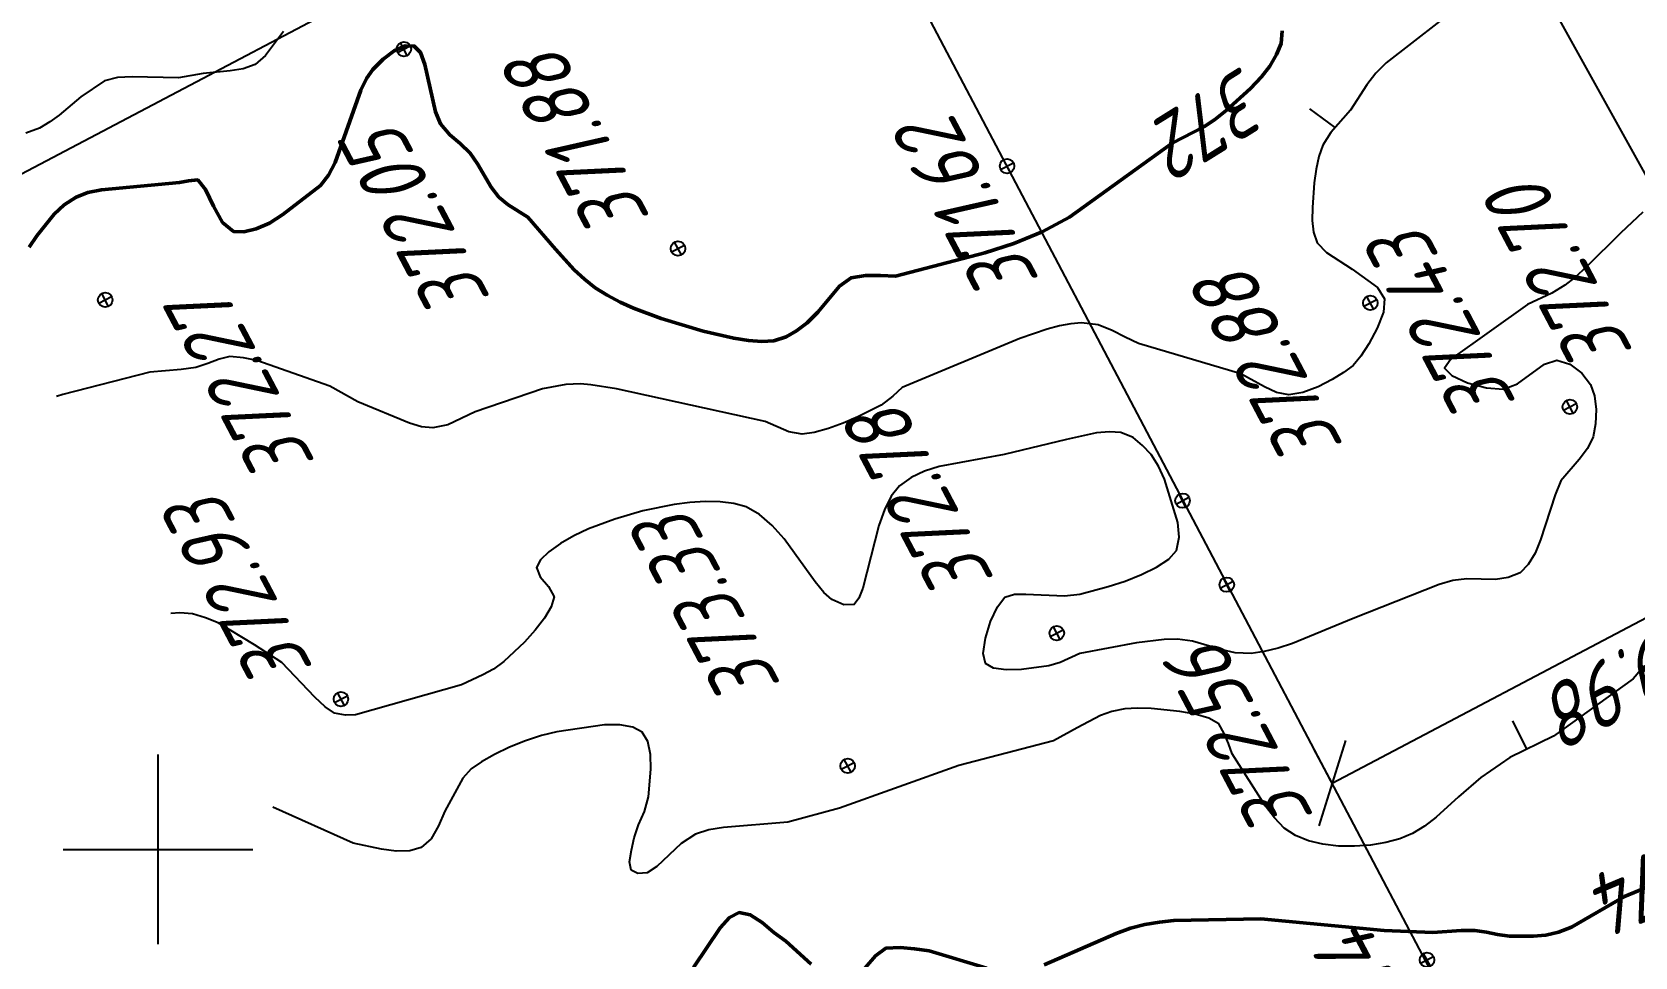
# Model space of a CAD drawing. Extents: x 1517348 to 1518464, y 2188576 to 2190606.
# Drawn here: x 1518192 to 1518293.5, y 2188793.2 to 2188851.7 of the extents above; entities that cross this region are included whole.
import ezdxf
from ezdxf.enums import TextEntityAlignment as Align

# ---------------------------------------------------------------- set-up
doc = ezdxf.new("R2010")
doc.units = 0
for name, color, linetype, lineweight in [('ИИ_ГЕОПУНКТ_025', 7, 'Continuous', 25), ('ИИ_ГЕОСЕТКА_025', 3, 'Continuous', 25), ('ИИ_ОТМЕТКА_025', 7, 'Continuous', 25), ('ИИ_РАЗМЕР_025', 7, 'Continuous', 25), ('ИИ_РЕЛЬЕФ_025', 34, 'Continuous', 25), ('ИИ_РЕЛЬЕФ_050', 34, 'Continuous', 50), ('ИИ_ТРАССА_ТРУБ_025', 7, 'Continuous', 25)]:
    doc.layers.add(name, color=color, linetype=linetype, lineweight=lineweight)
doc.styles.add('VNIPISIMPLEXCUR', font='simplex.shx', dxfattribs={"width": 0.8, "oblique": 15})
doc.dimstyles.new('ИИ-2000-м-dm$0', dxfattribs={"dimscale": 2, "dimtxt": 2.5, "dimasz": 2.5, "dimexe": 1.25, "dimexo": 0, "dimgap": 1, "dimtad": 1, "dimtoh": 1, "dimzin": 1, "dimdsep": 46, "dimtxsty": 'VNIPISIMPLEXCUR', "dimblk": 'OBLIQUE', "dimcen": 2.5, "dimaunit": 1, "dimadec": 4, "dimazin": 0, "dimtfac": 1, "dimtmove": 1, "dimatfit": 2, "dimfxl": 1, "dimarcsym": 0})
doc.dimstyles.new('ИИ-2000-м-dm$2', dxfattribs={"dimscale": 2, "dimtxt": 2.5, "dimasz": 2.5, "dimexe": 1.25, "dimexo": 0, "dimgap": 1, "dimtad": 2, "dimtoh": 1, "dimzin": 1, "dimdsep": 46, "dimtxsty": 'VNIPISIMPLEXCUR', "dimcen": 2.5, "dimaunit": 1, "dimazin": 0, "dimtfac": 1, "dimtmove": 1, "dimatfit": 2, "dimfxl": 1, "dimarcsym": 0})

# ---------------------------------------------------------------- blocks, each defined once
blk = doc.blocks.new('PICKET')
at = {"color": 0, "linetype": 'Continuous', "lineweight": 25}
for p, q in [((-0.23, 0), (0.23, 0)), ((0, 0.23), (0, -0.23))]:
    blk.add_line(p, q, dxfattribs=at)
blk.add_circle((0, 0), 0.23, dxfattribs=at)
at = {"color": 0, "linetype": 'Continuous', "style": 'VNIPISIMPLEXCUR', "oblique": 15, "width": 0.8}
blk.add_attdef('OTMETKA', (1.25, 0.3), '', height=2, dxfattribs=at)
at = {"color": 8, "linetype": 'Continuous', "style": 'VNIPISIMPLEXCUR', "oblique": 15, "width": 0.8, "flags": 1}
blk.add_attdef('NOMER', (1.25, -2.7), '', height=2, dxfattribs=at)
blk = doc.blocks.new('ИИ050052Р')
at = {"linetype": 'Continuous', "lineweight": 25}
h = blk.add_hatch(color=0, dxfattribs=at)
edge = h.paths.add_edge_path()
edge.add_arc((0, 0), 0.15, 0, 360)
at = {"color": 0, "linetype": 'Continuous', "lineweight": 25}
for radius in [0.75, 0.15]:
    blk.add_circle((0, 0), radius, dxfattribs=at)
at = {"color": 0, "linetype": 'Continuous', "style": 'VNIPISIMPLEXCUR', "oblique": 15, "width": 0.8}
for tag, p in [('CENTRE', (1.45, 0.7)), ('HEIGHT', (1.45, -2.7))]:
    blk.add_attdef(tag, p, '', height=2, dxfattribs=at)
for tag, p in [('NUMBER', (-2, -1)), ('STATIONING', (-2, -4.4)), ('ALPHA', (-2, -7.8))]:
    blk.add_attdef(tag, text='', height=2, dxfattribs=at).set_placement(p, align=Align.RIGHT)
at = {"color": 253, "linetype": 'Continuous', "style": 'VNIPISIMPLEXCUR', "oblique": 15, "width": 0.8, "flags": 1}
blk.add_attdef('NOTE', text='', height=1.6, dxfattribs=at).set_placement((-2, -10.8), align=Align.RIGHT)
blk = doc.blocks.new('ИИ053296')
at = {"color": 0, "linetype": 'Continuous', "lineweight": 25}
blk.add_lwpolyline([(0, 0), (1, 0)], dxfattribs=at)
blk = doc.blocks.new('*D23')
at = {"layer": 'Defpoints', "color": 0, "transparency": 16777216}
for p in [(1517433.62, 2190485.82), (1517814.44, 2189993.77), (1517710.22, 2189950.84), (1517583.52, 2189878.79), (1518412.38, 2188627.85)]:
    blk.add_point(p, dxfattribs=at)
at = {"layer": 'ИИ_РАЗМЕР_025', "color": 0, "lineweight": -2, "transparency": 16777216}
for p, q in [((1517701.87, 2189947.56), (1517694.82, 2189960.94)), ((1517709.2, 2189948.67), (1517701.87, 2189947.56))]:
    blk.add_line(p, q, dxfattribs=at)
blk.add_arc((1517718.1, 2189945.8), 9.35, 142.4771, 181.7709, dxfattribs=at)
at = {"layer": 'ИИ_РАЗМЕР_025', "color": 0, "transparency": 16777216}
for points in [[(1517710.25, 2189952), (1517711.11, 2189950.98), (1517713.74, 2189954.07)], [(1517709.4, 2189945.67), (1517708.1, 2189945.35), (1517709.73, 2189941.63)]]:
    blk.add_solid(points, dxfattribs=at)
at = {"layer": 'ИИ_РАЗМЕР_025', "color": 0, "transparency": 16777216, "insert": (1517695.12, 2189953.12), "char_height": 4, "attachment_point": 5, "rotation": 117.7798, "style": 'VNIPISIMPLEXCUR'}
blk.add_mtext("88°41'", dxfattribs=at)
blk = doc.blocks.new('_Oblique')
at = {"color": 0, "linetype": 'ByBlock', "lineweight": -2}
blk.add_line((-0.5, -0.5), (0.5, 0.5), dxfattribs=at)
blk = doc.blocks.new('*D26')
at = {"layer": 'Defpoints', "color": 0, "transparency": 16777216}
for p in [(1518309.67, 2188822.83), (1518309.67, 2188822.83), (1518274.3, 2188804.2)]:
    blk.add_point(p, dxfattribs=at)
at = {"layer": 'ИИ_РАЗМЕР_025', "color": 0, "lineweight": -2, "transparency": 16777216}
for p, q in [((1518309.67, 2188822.83), (1518308.5, 2188825.04)), ((1518274.3, 2188804.2), (1518309.67, 2188822.83)), ((1518274.3, 2188804.2), (1518273.13, 2188806.41))]:
    blk.add_line(p, q, dxfattribs=at)
at = {"layer": 'ИИ_РАЗМЕР_025', "color": 0, "lineweight": -2, "transparency": 16777216, "xscale": 4, "yscale": 4, "zscale": 4}
for p, rotation in [((1518309.67, 2188822.83), 27.77979618591773), ((1518274.3, 2188804.2), 207.7797961859177)]:
    blk.add_blockref('_Oblique', p, dxfattribs=dict(at, rotation=rotation))
at = {"layer": 'ИИ_РАЗМЕР_025', "color": 0, "transparency": 16777216, "insert": (1518293.38, 2188810.86), "char_height": 4, "attachment_point": 5, "rotation": 207.7798, "style": 'VNIPISIMPLEXCUR'}
blk.add_mtext('39.98', dxfattribs=at)
blk = doc.blocks.new('*D27')
at = {"layer": 'Defpoints', "color": 0, "transparency": 16777216}
for p in [(1517483.76, 2190304.73), (1518396.8, 2188657.42), (1518396.8, 2188657.42)]:
    blk.add_point(p, dxfattribs=at)
at = {"layer": 'ИИ_РАЗМЕР_025', "color": 0, "lineweight": -2, "transparency": 16777216}
for p, q in [((1517483.76, 2190304.73), (1517481.57, 2190303.52)), ((1517483.76, 2190304.73), (1518396.8, 2188657.42)), ((1518396.8, 2188657.42), (1518394.62, 2188656.2))]:
    blk.add_line(p, q, dxfattribs=at)
at = {"layer": 'ИИ_РАЗМЕР_025', "color": 0, "lineweight": -2, "transparency": 16777216, "xscale": 4, "yscale": 4, "zscale": 4}
for p, rotation in [((1517483.76, 2190304.73), 118.9980081626661), ((1518396.8, 2188657.42), 298.9980081626661)]:
    blk.add_blockref('_Oblique', p, dxfattribs=dict(at, rotation=rotation))
at = {"layer": 'ИИ_РАЗМЕР_025', "color": 0, "transparency": 16777216, "insert": (1517937.66, 2189479.62), "char_height": 4, "attachment_point": 5, "rotation": 118.998, "style": 'VNIPISIMPLEXCUR'}
blk.add_mtext('1883.43', dxfattribs=at)
blk = doc.blocks.new('ИИ05012')
at = {"color": 0, "linetype": 'Continuous', "lineweight": 25, "flags": 128}
for points in [[(0, 3), (0, -3)], [(-3, 0), (3, 0)]]:
    blk.add_lwpolyline(points, dxfattribs=at)

msp = doc.modelspace()

# ---------------------------------------------------------------- linework, layer by layer
at = {"layer": 'ИИ_ГЕОПУНКТ_025'}
msp.add_lwpolyline([(1518240.39, 2188868.56), (1518171.966, 2188832.515), (1518156.798, 2188861.308)], dxfattribs=at)
at = {"layer": 'ИИ_РЕЛЬЕФ_025'}
for points, elevation in [([(1518287.715, 2188857.566), (1518277.719, 2188849.771), (1518277.063, 2188849.121), (1518276.493, 2188848.374), (1518275.465, 2188846.772), (1518274.22, 2188845.374), (1518273.718, 2188844.563), (1518273.468, 2188843.848), (1518273.284, 2188843.034), (1518273.16, 2188842.184), (1518273.056, 2188840.617), (1518273.046, 2188839.798), (1518273.114, 2188839.051), (1518273.359, 2188838.38), (1518273.95, 2188837.761), (1518275.568, 2188836.713), (1518277.163, 2188835.546), (1518277.622, 2188834.843), (1518277.553, 2188833.986), (1518277.154, 2188832.973), (1518276.613, 2188831.988), (1518276.119, 2188831.217), (1518275.637, 2188830.63), (1518275.029, 2188830.179), (1518274.307, 2188829.74), (1518273.411, 2188829.274), (1518272.456, 2188828.906), (1518271.555, 2188828.763), (1518270.783, 2188828.915), (1518270.03, 2188829.267), (1518268.533, 2188830.094), (1518262.053, 2188832.02), (1518261.201, 2188832.409), (1518260.385, 2188832.842), (1518259.497, 2188833.189), (1518258.432, 2188833.321), (1518257.774, 2188833.266), (1518257.048, 2188833.128), (1518256.261, 2188832.919), (1518254.546, 2188832.327), (1518247.088, 2188829.239), (1518246.506, 2188828.677), (1518245.77, 2188828.117), (1518244.292, 2188827.369), (1518243.371, 2188826.974), (1518242.428, 2188826.628), (1518241.537, 2188826.381), (1518240.775, 2188826.28), (1518239.928, 2188826.42), (1518238.436, 2188827.073), (1518229.012, 2188829.152), (1518227.405, 2188829.401), (1518226.737, 2188829.453), (1518225.821, 2188829.415), (1518224.337, 2188829.153), (1518220.075, 2188827.699), (1518218.346, 2188826.869), (1518217.392, 2188826.673), (1518216.681, 2188826.75), (1518215.912, 2188826.969), (1518212.644, 2188828.316), (1518210.881, 2188829.313), (1518206.259, 2188830.929), (1518205.422, 2188831.112), (1518204.564, 2188831.194), (1518203.876, 2188831.027), (1518203.163, 2188830.74), (1518202.408, 2188830.498), (1518201.473, 2188830.358), (1518199.491, 2188830.195), (1518193.98, 2188828.794), (1518193.59, 2188828.665)], 372.5), ([(1518207.956, 2188851.765), (1518206.82, 2188850.234), (1518206.156, 2188849.673), (1518205.398, 2188849.391), (1518204.567, 2188849.264), (1518202.861, 2188849.104), (1518201.296, 2188848.832), (1518198.38, 2188848.893), (1518197.456, 2188848.835), (1518196.616, 2188848.64), (1518195.134, 2188847.624), (1518193.746, 2188846.456), (1518193.17, 2188846.043), (1518192.513, 2188845.643), (1518191.651, 2188845.324)], 371.5), ([(1518293.965, 2188840.314), (1518292.569, 2188839.013), (1518290.371, 2188836.836), (1518289.675, 2188836.21), (1518289.019, 2188835.695), (1518288.201, 2188835.2), (1518286.666, 2188834.487), (1518281.803, 2188831.028), (1518281.413, 2188830.451), (1518281.872, 2188829.981), (1518282.87, 2188829.531), (1518284.073, 2188829.209), (1518285.144, 2188829.124), (1518286.026, 2188829.457), (1518287.734, 2188830.706), (1518288.507, 2188830.953), (1518289.333, 2188830.695), (1518290.094, 2188830.128), (1518290.645, 2188829.414), (1518290.902, 2188828.691), (1518291.008, 2188827.828), (1518290.974, 2188826.931), (1518290.809, 2188826.105), (1518290.454, 2188825.365), (1518289.925, 2188824.672), (1518288.762, 2188823.314), (1518288.42, 2188822.432), (1518287.494, 2188819.585), (1518287.136, 2188818.737), (1518286.711, 2188818.023), (1518286.194, 2188817.493), (1518285.448, 2188817.205), (1518284.632, 2188817.073), (1518282.824, 2188817.115), (1518281.947, 2188817.012), (1518281.062, 2188816.757), (1518275.636, 2188814.609), (1518271.791, 2188813.035), (1518270.878, 2188812.74), (1518270.003, 2188812.524), (1518269.177, 2188812.407), (1518268.172, 2188812.444), (1518267.25, 2188812.654), (1518265.464, 2188813.184), (1518264.508, 2188813.305), (1518263.672, 2188813.284), (1518261.923, 2188813.063), (1518258.332, 2188812.403), (1518257.091, 2188811.829), (1518256.378, 2188811.624), (1518254.644, 2188811.394), (1518253.684, 2188811.362), (1518252.873, 2188811.463), (1518252.371, 2188811.755), (1518252.228, 2188812.405), (1518252.36, 2188813.362), (1518252.686, 2188814.414), (1518253.121, 2188815.35), (1518253.584, 2188815.957), (1518254.208, 2188816.15), (1518254.917, 2188816.151), (1518257.363, 2188816.04), (1518258.335, 2188816.152), (1518260.134, 2188816.632), (1518261.194, 2188816.981), (1518262.243, 2188817.392), (1518263.194, 2188817.857), (1518263.957, 2188818.369), (1518264.444, 2188818.919), (1518264.619, 2188819.753), (1518264.533, 2188820.685), (1518263.684, 2188823.418), (1518263.315, 2188824.255), (1518262.84, 2188824.98), (1518262.304, 2188825.554), (1518261.708, 2188826.065), (1518260.92, 2188826.378), (1518260.222, 2188826.434), (1518259.394, 2188826.356), (1518257.488, 2188825.944), (1518253.558, 2188824.994), (1518249.44, 2188824.229), (1518248.503, 2188823.937), (1518247.658, 2188823.542), (1518246.933, 2188823.015), (1518246.403, 2188822.352), (1518245.971, 2188821.491), (1518245.619, 2188820.497), (1518244.602, 2188816.539), (1518244.347, 2188815.888), (1518244.051, 2188815.506), (1518243.397, 2188815.478), (1518242.643, 2188815.812), (1518242.148, 2188816.252), (1518241.597, 2188816.936), (1518239.627, 2188819.646), (1518238.873, 2188820.503), (1518238.073, 2188821.2), (1518237.233, 2188821.67), (1518236.446, 2188821.887), (1518235.572, 2188821.997), (1518234.635, 2188822.014), (1518233.657, 2188821.951), (1518232.659, 2188821.822), (1518230.695, 2188821.417), (1518228.918, 2188820.905), (1518227.244, 2188820.276), (1518226.327, 2188819.836), (1518225.471, 2188819.348), (1518224.745, 2188818.836), (1518224.215, 2188818.325), (1518223.949, 2188817.839), (1518224.189, 2188817.243), (1518224.723, 2188816.634), (1518225.083, 2188815.98), (1518224.895, 2188815.358), (1518224.466, 2188814.637), (1518223.871, 2188813.873), (1518223.19, 2188813.122), (1518221.882, 2188811.881), (1518221.229, 2188811.41), (1518220.563, 2188811.052), (1518219.221, 2188810.404), (1518212.506, 2188808.506), (1518211.865, 2188808.486), (1518211.174, 2188808.621), (1518210.587, 2188809.018), (1518209.929, 2188809.63), (1518207.834, 2188811.833), (1518206.123, 2188812.942), (1518203.82, 2188814.331), (1518203.016, 2188814.657), (1518202.194, 2188814.913), (1518201.389, 2188814.962), (1518200.825, 2188814.931)], 373), ([(1518293.825, 2188811.37), (1518293.348, 2188810.793), (1518288.315, 2188807.163), (1518285.542, 2188805.808), (1518283.718, 2188804.551), (1518282.292, 2188803.322), (1518280.882, 2188802.045), (1518280.153, 2188801.478), (1518279.391, 2188801.005), (1518278.586, 2188800.664), (1518277.694, 2188800.431), (1518276.727, 2188800.274), (1518275.719, 2188800.2), (1518274.705, 2188800.216), (1518273.721, 2188800.329), (1518272.802, 2188800.547), (1518271.981, 2188800.876), (1518271.275, 2188801.355), (1518270.65, 2188801.993), (1518270.085, 2188802.747), (1518267.975, 2188806.049), (1518267.739, 2188806.708), (1518267.46, 2188807.343), (1518267.138, 2188807.953), (1518266.494, 2188808.301), (1518265.628, 2188808.552), (1518264.654, 2188808.726), (1518262.845, 2188808.91), (1518261.978, 2188808.947), (1518261.185, 2188808.896), (1518260.353, 2188808.723), (1518259.651, 2188808.47), (1518258.165, 2188807.704), (1518256.661, 2188806.88), (1518250.671, 2188805.314), (1518243.14, 2188802.612), (1518239.867, 2188801.714), (1518235.797, 2188801.395), (1518234.86, 2188801.23), (1518234.019, 2188800.962), (1518233.108, 2188800.385), (1518231.575, 2188798.923), (1518230.956, 2188798.523), (1518230.362, 2188798.47), (1518229.945, 2188798.685), (1518229.848, 2188799.204), (1518229.959, 2188799.961), (1518230.131, 2188800.738), (1518230.42, 2188801.56), (1518230.791, 2188802.408), (1518231.038, 2188803.333), (1518231.19, 2188805.075), (1518231.167, 2188806.007), (1518231.002, 2188806.826), (1518230.639, 2188807.417), (1518230.043, 2188807.735), (1518229.225, 2188807.878), (1518228.262, 2188807.875), (1518225.251, 2188807.45), (1518224.284, 2188807.205), (1518223.267, 2188806.868), (1518222.257, 2188806.462), (1518221.309, 2188806.014), (1518220.48, 2188805.548), (1518219.826, 2188805.09), (1518219.296, 2188804.51), (1518218.166, 2188802.423), (1518217.758, 2188801.498), (1518217.287, 2188800.677), (1518216.662, 2188800.116), (1518215.938, 2188799.906), (1518215.076, 2188799.889), (1518214.145, 2188800.007), (1518212.353, 2188800.406), (1518207.285, 2188802.668)], 373.5)]:
    msp.add_lwpolyline(points, dxfattribs=dict(at, elevation=elevation))
at = {"layer": 'ИИ_РЕЛЬЕФ_050'}
for points, elevation in [([(1518271.139, 2188851.792), (1518271.067, 2188850.995), (1518270.784, 2188850.291), (1518270.348, 2188849.572), (1518269.825, 2188848.884), (1518269.145, 2188848.152), (1518267.59, 2188846.75), (1518266.856, 2188846.174), (1518266.179, 2188845.725), (1518264.171, 2188844.682), (1518257.674, 2188840.014), (1518255.954, 2188839.07), (1518254.165, 2188838.349), (1518252.323, 2188837.752), (1518246.666, 2188836.265), (1518245.717, 2188836.314), (1518244.778, 2188836.307), (1518243.864, 2188836.177), (1518243.123, 2188835.636), (1518241.753, 2188833.994), (1518241.076, 2188833.32), (1518240.414, 2188832.822), (1518239.758, 2188832.43), (1518238.965, 2188832.19), (1518238.223, 2188832.142), (1518237.368, 2188832.202), (1518236.438, 2188832.346), (1518234.501, 2188832.796), (1518231.84, 2188833.587), (1518230.09, 2188834.246), (1518229.242, 2188834.633), (1518228.43, 2188835.063), (1518227.67, 2188835.542), (1518226.988, 2188836.084), (1518226.343, 2188836.674), (1518225.157, 2188837.992), (1518223.413, 2188840.015), (1518222.163, 2188840.79), (1518221.573, 2188841.279), (1518221.094, 2188841.895), (1518220.224, 2188843.382), (1518219.761, 2188844.056), (1518219.135, 2188844.665), (1518218.483, 2188845.209), (1518217.893, 2188845.91), (1518217.576, 2188846.662), (1518216.89, 2188849.667), (1518216.608, 2188850.431), (1518216.227, 2188850.834), (1518215.641, 2188850.84), (1518214.957, 2188850.528), (1518214.249, 2188849.998), (1518213.593, 2188849.349), (1518213.196, 2188848.778), (1518212.847, 2188848.045), (1518211.215, 2188843.465), (1518210.789, 2188842.666), (1518210.29, 2188842.005), (1518207.909, 2188840.18), (1518207.07, 2188839.634), (1518206.22, 2188839.275), (1518205.445, 2188839.086), (1518204.794, 2188839.107), (1518204.085, 2188839.677), (1518203.52, 2188840.705), (1518203.024, 2188841.748), (1518202.522, 2188842.363), (1518201.94, 2188842.303), (1518201.361, 2188842.205), (1518196.429, 2188841.747), (1518195.57, 2188841.558), (1518194.827, 2188841.278), (1518194.063, 2188840.787), (1518193.447, 2188840.19), (1518192.347, 2188838.819), (1518191.859, 2188838.111)], 372), ([(1518295.897, 2188798.314), (1518292.809, 2188797.016), (1518289.439, 2188795.074), (1518288.627, 2188794.761), (1518287.818, 2188794.583), (1518287.02, 2188794.505), (1518285.516, 2188794.517), (1518284.767, 2188794.613), (1518284.062, 2188794.766), (1518283.332, 2188794.869), (1518282.466, 2188794.868), (1518280.674, 2188794.748), (1518277.587, 2188794.872), (1518269.783, 2188795.599), (1518264.287, 2188795.496), (1518263.367, 2188795.401), (1518262.444, 2188795.249), (1518261.545, 2188795.013), (1518260.632, 2188794.682), (1518256.07, 2188792.691)], 374), ([(1518241.338, 2188792.747), (1518239.733, 2188794.188), (1518238.984, 2188794.747), (1518238.229, 2188795.377), (1518237.486, 2188795.865), (1518236.775, 2188795.999), (1518236.165, 2188795.682), (1518235.584, 2188795.036), (1518233.89, 2188792.53)], 374), ([(1518252.443, 2188792.495), (1518248.806, 2188793.574), (1518247.88, 2188793.718), (1518246.961, 2188793.799), (1518246.058, 2188793.749), (1518245.407, 2188793.274), (1518244.763, 2188792.498)], 374)]:
    msp.add_lwpolyline(points, dxfattribs=dict(at, elevation=elevation))
at = {"layer": 'ИИ_ТРАССА_ТРУБ_025', "color": 4}
msp.add_lwpolyline([(1518377.009, 2188609.218), (1518355.67, 2188649.72), (1518240.39, 2188868.56), (1518167.68, 2189006.54), (1518028.97, 2189269.84), (1517889.75, 2189534.1), (1517750.65, 2189798.13), (1517720.64, 2189855.08), (1517697.553, 2189898.908)], dxfattribs=at)
msp.add_lwpolyline([(1518377.009, 2188609.218), (1518355.67, 2188649.72), (1518240.39, 2188868.56), (1518167.68, 2189006.54), (1518028.97, 2189269.84), (1517889.75, 2189534.1), (1517750.65, 2189798.13), (1517720.64, 2189855.08), (1517697.553, 2189898.908)], dxfattribs=at)

# ---------------------------------------------------------------- block references
at = {"layer": 'ИИ_ГЕОПУНКТ_025'}
ref = msp.add_blockref('ИИ050052Р', (1518240.39, 2188868.56), dxfattribs=dict(at, xscale=2, yscale=2, zscale=2, rotation=117.7797222222222))
ref.add_attrib('NUMBER', 'Т.50723', dxfattribs={"layer": '0', "color": 0, "linetype": 'Continuous', "height": 4, "rotation": 117.77972, "style": 'VNIPISIMPLEXCUR', "oblique": 15, "width": 0.8}).set_placement((1518162.369, 2188848.87), align=Align.RIGHT)
ref.add_attrib('CENTRE', '371.76', (1518250.212, 2188868.457), dxfattribs={"layer": '0', "color": 0, "linetype": 'Continuous', "height": 4, "rotation": 117.77972, "style": 'VNIPISIMPLEXCUR', "oblique": 15, "width": 0.8})
ref.add_attrib('HEIGHT', '371.39', (1518255.807, 2188871.346), dxfattribs={"layer": '0', "color": 0, "linetype": 'Continuous', "height": 4, "rotation": 117.77972, "style": 'VNIPISIMPLEXCUR', "oblique": 15, "width": 0.8})
ref.add_attrib('STATIONING', 'ПК101+10.07', dxfattribs={"layer": '0', "color": 0, "linetype": 'Continuous', "height": 4, "rotation": 117.77972, "style": 'VNIPISIMPLEXCUR', "oblique": 15, "width": 0.8}).set_placement((1518161.73, 2188862.533), align=Align.RIGHT)
at = {"layer": 'ИИ_ГЕОСЕТКА_025', "xscale": 2, "yscale": 2, "zscale": 2}
msp.add_blockref('ИИ05012', (1518200, 2188800), dxfattribs=at)
at = {"layer": 'ИИ_ОТМЕТКА_025'}
ref = msp.add_blockref('PICKET', (1518215.565, 2188850.641, 372.05), dxfattribs=dict(at, xscale=2, yscale=2, zscale=2, rotation=117.7797222222222))
ref.add_attrib('OTMETKA', '372.05', (1518221.115, 2188834.847, 372.05), dxfattribs={"layer": '0', "color": 0, "linetype": 'Continuous', "height": 4, "rotation": 117.77972, "style": 'VNIPISIMPLEXCUR', "oblique": 15, "width": 0.8})
at = {"layer": 'ИИ_ОТМЕТКА_025', "xscale": 2, "yscale": 2, "zscale": 2, "rotation": 117.7797222222222}
for p, values in [((1518232.91, 2188838.02, 371.88), {'OTMETKA': '371.88'}), ((1518211.585, 2188809.514, 372.93), {'OTMETKA': '372.93'})]:
    msp.add_blockref('PICKET', p, dxfattribs=at).add_auto_attribs(values)
at = {"layer": 'ИИ_ОТМЕТКА_025'}
ref = msp.add_blockref('PICKET', (1518253.73, 2188843.24, 371.62), dxfattribs=dict(at, xscale=2, yscale=2, zscale=2, rotation=117.7797222222222))
ref.add_attrib('OTMETKA', '371.62', (1518255.842, 2188836.017, 371.62), dxfattribs={"layer": '0', "color": 0, "linetype": 'Continuous', "height": 4, "rotation": 117.77972, "style": 'VNIPISIMPLEXCUR', "oblique": 15, "width": 0.8})
ref = msp.add_blockref('PICKET', (1518289.344, 2188828.004, 372.7), dxfattribs=dict(at, xscale=2, yscale=2, zscale=2, rotation=117.7797222222222))
ref.add_attrib('OTMETKA', '372.70', (1518293.412, 2188831.476, 372.7), dxfattribs={"layer": '0', "color": 0, "linetype": 'Continuous', "height": 4, "rotation": 117.77972, "style": 'VNIPISIMPLEXCUR', "oblique": 15, "width": 0.8})
ref = msp.add_blockref('PICKET', (1518276.716, 2188834.58, 372.43), dxfattribs=dict(at, xscale=2, yscale=2, zscale=2, rotation=117.7797222222222))
ref.add_attrib('OTMETKA', '372.43', (1518286.022, 2188828.238, 372.43), dxfattribs={"layer": '0', "color": 0, "linetype": 'Continuous', "height": 4, "rotation": 117.77972, "style": 'VNIPISIMPLEXCUR', "oblique": 15, "width": 0.8})
ref = msp.add_blockref('PICKET', (1518264.836, 2188822.068, 372.88), dxfattribs=dict(at, xscale=2, yscale=2, zscale=2, rotation=117.7797222222222))
ref.add_attrib('OTMETKA', '372.88', (1518275.078, 2188825.53, 372.88), dxfattribs={"layer": '0', "color": 0, "linetype": 'Continuous', "height": 4, "rotation": 117.77972, "style": 'VNIPISIMPLEXCUR', "oblique": 15, "width": 0.8})
ref = msp.add_blockref('PICKET', (1518196.67, 2188834.77, 372.27), dxfattribs=dict(at, xscale=2, yscale=2, zscale=2, rotation=117.7797222222222))
ref.add_attrib('OTMETKA', '372.27', (1518210.023, 2188824.472, 372.27), dxfattribs={"layer": '0', "color": 0, "linetype": 'Continuous', "height": 4, "rotation": 117.77972, "style": 'VNIPISIMPLEXCUR', "oblique": 15, "width": 0.8})
ref = msp.add_blockref('PICKET', (1518256.875, 2188813.685, 372.78), dxfattribs=dict(at, xscale=2, yscale=2, zscale=2, rotation=117.7797222222222))
ref.add_attrib('OTMETKA', '372.78', (1518252.996, 2188817.067, 372.78), dxfattribs={"layer": '0', "color": 0, "linetype": 'Continuous', "height": 4, "rotation": 117.77972, "style": 'VNIPISIMPLEXCUR', "oblique": 15, "width": 0.8})
ref = msp.add_blockref('PICKET', (1518243.648, 2188805.288, 373.33), dxfattribs=dict(at, xscale=2, yscale=2, zscale=2, rotation=117.7797222222222))
ref.add_attrib('OTMETKA', '373.33', (1518239.484, 2188810.401, 373.33), dxfattribs={"layer": '0', "color": 0, "linetype": 'Continuous', "height": 4, "rotation": 117.77972, "style": 'VNIPISIMPLEXCUR', "oblique": 15, "width": 0.8})
ref = msp.add_blockref('PICKET', (1518267.631, 2188816.751, 372.56), dxfattribs=dict(at, xscale=2, yscale=2, zscale=2, rotation=117.7797222222222))
ref.add_attrib('OTMETKA', '372.56', (1518273.212, 2188802.057, 372.56), dxfattribs={"layer": '0', "color": 0, "linetype": 'Continuous', "height": 4, "rotation": 117.77972, "style": 'VNIPISIMPLEXCUR', "oblique": 15, "width": 0.8})
ref = msp.add_blockref('PICKET', (1518280.301, 2188793.011, 374.14), dxfattribs=dict(at, xscale=2, yscale=2, zscale=2, rotation=117.7797222222222))
ref.add_attrib('OTMETKA', '374.14', (1518282.317, 2188784.408, 374.14), dxfattribs={"layer": '0', "color": 0, "linetype": 'Continuous', "height": 4, "rotation": 117.77972, "style": 'VNIPISIMPLEXCUR', "oblique": 15, "width": 0.8})
at = {"layer": 'ИИ_РЕЛЬЕФ_025', "xscale": 2, "yscale": 2, "zscale": 2}
for p, rotation in [((1518274.5, 2188845.689, 372.5), 144.0551096559178), ((1518286.619, 2188806.334, 373.5), 116.0463316959177)]:
    msp.add_blockref('ИИ053296', p, dxfattribs=dict(at, rotation=rotation))

# ---------------------------------------------------------------- texts
at = {"layer": 'ИИ_РЕЛЬЕФ_025', "style": 'VNIPISIMPLEXCUR', "oblique": 15, "width": 0.8}
for s, rotation, p in [('372', 211.95755, (1518266.796, 2188846.134, 372)), ('374', 202.79297, (1518294.646, 2188797.788, 374))]:
    msp.add_text(s, height=4, rotation=rotation, dxfattribs=at).set_placement(p, align=Align.MIDDLE)

# ---------------------------------------------------------------- dimensions: what is measured, and where the dimension line sits
at = {"layer": 'ИИ_РАЗМЕР_025'}
dim = msp.add_angular_dim_2l(base=(1517710.224, 2189950.843), line1=((1518412.378, 2188627.85), (1517433.622, 2190485.815)), line2=((1517814.441, 2189993.765), (1517583.525, 2189878.795)), dimstyle='ИИ-2000-м-dm$2', override={"dimtxt": 2, "dimasz": 2, "dimgap": 0.5}, dxfattribs=at)
dim.commit()
dim.dimension.update_dxf_attribs({"geometry": '*D23', "text_midpoint": (1517695.12, 2189953.116), "dimtype": 162})
for p1, p2, picture, middle in [((1517483.755, 2190304.733), (1518396.803, 2188657.416), '*D27', (1517937.655, 2189479.62)), ((1518274.296, 2188804.196), (1518309.666, 2188822.829), '*D26', (1518293.379, 2188810.858))]:
    dim = msp.add_aligned_dim(p1=p1, p2=p2, distance=0, dimstyle='ИИ-2000-м-dm$0', override={"dimtxt": 2, "dimasz": 2, "dimgap": 0.5, "dimzin": 0}, dxfattribs=at)
    dim.commit()
    dim.dimension.update_dxf_attribs({"geometry": picture, "text_midpoint": middle})

doc.saveas('drawing.dxf')
